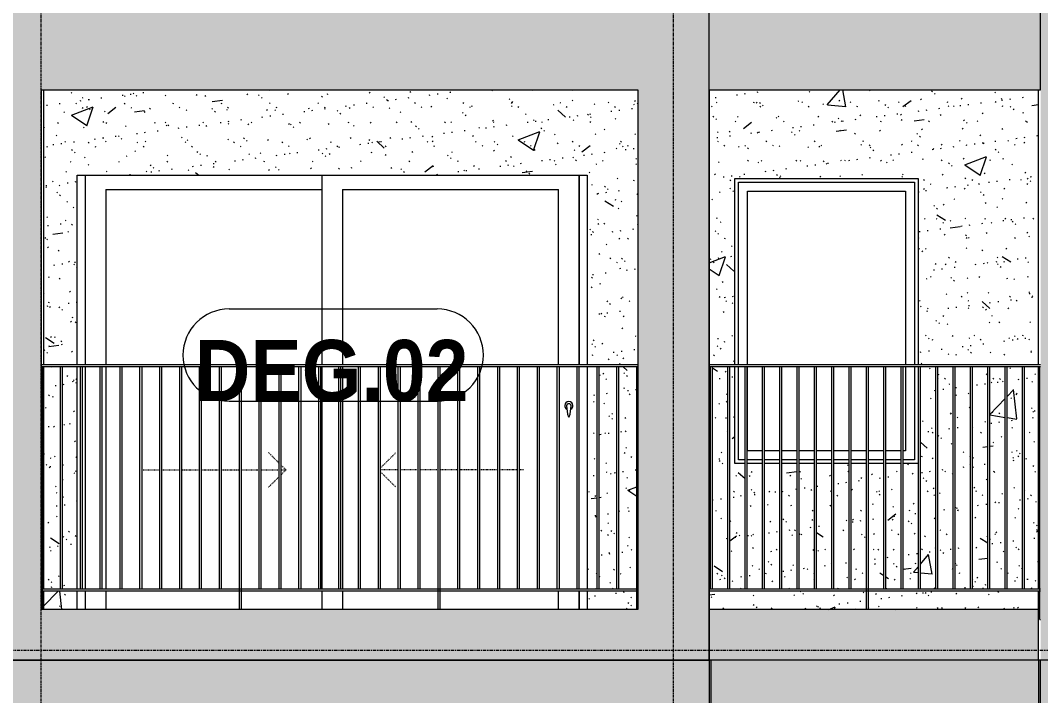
# Model space of a CAD drawing. Header units: millimetres. Extents: x 9199 to 175431, y -4466 to 35300.
# Drawn here: x 107999 to 113001, y 15577 to 18890 of the extents above; entities that cross this region are included whole.
import ezdxf

# ---------------------------------------------------------------- set-up
doc = ezdxf.new("R2010")
doc.units = ezdxf.units.MM
for name, pattern in [('Centre', [31.75, 6.35, -4.7625, 15.875, -4.7625]), ('Dash', [6, 3, -3]), ('Grid Line', [22.225, 12.7, -3.175, 3.175, -3.175])]:
    doc.linetypes.add(name, pattern=pattern)
for name, color, linetype, lineweight in [('0-2', 250, 'Continuous', 5), ('A-DOOR', 31, 'Continuous', 9), ('A-DOOR-FRAM', 31, 'Continuous', 9), ('A-DOOR-HDLN', 31, 'Dash', 18), ('A-DOOR-IDEN', 31, 'Continuous', 9), ('A-FLOR-HRAL', 11, 'Continuous', 9), ('A-FLOR-HRAL-1', 253, 'Continuous', 9), ('A-FLOR-LEVL-2', 51, 'Centre', 9), ('A-GLAZ-1', 253, 'Continuous', 9), ('A-GLAZ-2', 7, 'Continuous', 9), ('A-WALL', 113, 'Continuous', 9), ('A-WALL-PATT-1', 9, 'Continuous', 9), ('A-WALL-PATT-2', 111, 'Continuous', 5), ('I-WALL', 2, 'Continuous', 9), ('I-WALL-1', 7, 'Continuous', 9), ('S-COLS-1', 7, 'Continuous', 9), ('S-GRID-1', 1, 'Grid Line', 9)]:
    doc.layers.add(name, color=color, linetype=linetype, lineweight=lineweight)
doc.styles.add('Arial_B_2', font='arialbd.ttf', dxfattribs={"width": 0.9, "height": 300})
pattern_1 = [(50, (-51555.6, 1200), (1093.104, -95.634), [114.3, -1257.3]), (355, (-51555.6, 1200), (-211.457, 1146.34), [91.44, -1005.84]), (100.451, (-51464.5, 1192), (881.656, 1050.7), [97.14, -1068.54]), (46.184, (-51555.6, 1504.8), (1626.475, -252.26), [171.45, -1885.95]), (96.636, (-51420, 1483.8), (1424.42, 1484.565), [145.71, -1602.81]), (351.184, (-51555.6, 1504.8), (1424.43, 1484.55), [137.16, -1508.76]), (21, (-51403.2, 1428.6), (909.686, -613.59), [114.3, -1257.3]), (326, (-51403.2, 1428.6), (370.81, 1105.13), [91.44, -1005.84]), (71.451, (-51327.4, 1377.5), (1280.503, 491.528), [97.14, -1068.54]), (37.5, (-51555.58, 1200), (18.5313, 507.33), [50.292, -943.356, 50.292, -970.788, -1009.65]), (37.5, (-51555.58, 1200), (18.5313, 507.33), [-2014.728, 50.292, -959.358]), (7.5, (-51555.6, 1200), (400.918, 601.084), [50.292, -531.876, 50.292, -920.496, -384.81]), (7.5, (-51555.6, 1200), (400.918, 601.084), [-1552.956, 50.292, -334.518]), (327.5, (-51895.43, 1200), (813.545, -34.374), [50.292, -330.708, 50.292, -1138.428, -1577.34]), (327.5, (-51895.43, 1200), (813.545, -34.374), [-1569.72, 50.292, -1527.048]), (317.5, (-52047.8, 1200), (888.775, 152.56), [50.292, -445.008, 50.292, -739.14, -1120.14]), (317.5, (-52047.8, 1200), (888.775, 152.56), [-1284.732, 50.292, -1069.848])]
pattern_2 = [(37.5, (-51555.58, 1200), (-4.79953, 146.8239), [5.029, -110.795, 5.029, -124.511, -123.825]), (37.5, (-51555.58, 1200), (-4.79953, 146.8239), [-245.364, 5.029, -118.796]), (7.5, (-51555.58, 1200), (134.8574, 215.0472), [5.029, -57.455, 5.029, -99.365, -40.005]), (7.5, (-51555.58, 1200), (134.8574, 215.0472), [-166.878, 5.029, -34.976]), (327.5, (-51649.3, 1200), (237.29776, 0.4316), [5.029, -33.071, 5.029, -132.131, -179.07]), (327.5, (-51649.3, 1200), (237.29776, 0.4316), [-175.26, 5.029, -174.041]), (317.5, (-51649.3, 1200), (229.067, 66.8792), [5.029, -14.021, 5.029, -84.887, -102.87]), (317.5, (-51649.3, 1200), (229.067, 66.8792), [-108.966, 5.029, -97.841])]

# ---------------------------------------------------------------- blocks, each defined once
blk = doc.blocks.new('NCV_TKTC_KET CAU_rvt-2-TKCS_MẶT ĐỨNG HƯỚNG TÂY')
at = {"layer": 'S-COLS-1'}
blk.add_line((-69761.9, 18550), (-69761.9, 15750), dxfattribs=at)
blk = doc.blocks.new('M_Fixed - 900 x 1400-901190-TKCS_MẶT ĐỨNG HƯỚNG TÂY')
at = {"layer": 'A-GLAZ-2'}
for p, q in [((-69617.9, 7000), (-69617.9, 7896)), ((-69617.9, 7896), (-68755.9, 7896)), ((-68755.9, 7896), (-68755.9, 7000)), ((-69573.9, 7000), (-69573.9, 7852)), ((-69573.9, 7852), (-68799.9, 7852)), ((-68799.9, 7852), (-68799.9, 7000)), ((-69617.9, 6534), (-69617.9, 6990)), ((-69573.9, 6578), (-69573.9, 6990)), ((-68799.9, 6990), (-68799.9, 6578)), ((-68755.9, 6990), (-68755.9, 6534)), ((-69500.5, 6578), (-69573.9, 6578)), ((-69415.6, 6578), (-69490.5, 6578)), ((-69330.7, 6578), (-69405.6, 6578)), ((-69245.7, 6578), (-69320.7, 6578)), ((-69160.8, 6578), (-69235.7, 6578)), ((-69075.8, 6578), (-69150.8, 6578)), ((-68990.9, 6578), (-69065.8, 6578)), ((-68906, 6578), (-68980.9, 6578)), ((-68821, 6578), (-68896, 6578)), ((-68799.9, 6578), (-68811, 6578)), ((-69585.5, 6534), (-69617.9, 6534)), ((-69500.5, 6534), (-69575.5, 6534)), ((-69415.6, 6534), (-69490.5, 6534)), ((-69330.7, 6534), (-69405.6, 6534)), ((-69245.7, 6534), (-69320.7, 6534)), ((-69160.8, 6534), (-69235.7, 6534)), ((-69075.8, 6534), (-69150.8, 6534)), ((-68990.9, 6534), (-69065.8, 6534)), ((-68906, 6534), (-68980.9, 6534)), ((-68821, 6534), (-68896, 6534)), ((-68755.9, 6534), (-68811, 6534))]:
    blk.add_line(p, q, dxfattribs=at)
blk = doc.blocks.new('Railing - 10mm-901206-TKCS_MẶT ĐỨNG HƯỚNG TÂY')
at = {"layer": 'A-FLOR-HRAL-1'}
for p, q in [((-68226.4, 5900), (-68226.4, 6990)), ((-68216.4, 5900), (-68216.4, 6990))]:
    blk.add_line(p, q, dxfattribs=at)
blk = doc.blocks.new('Railing - 50 x 10mm-901224-TKCS_MẶT ĐỨNG HƯỚNG TÂY')
at = {"layer": 'A-FLOR-HRAL-1'}
for p, q in [((-68990.9, 5800), (-68990.9, 6990)), ((-68980.9, 6990), (-68990.9, 6990)), ((-68980.9, 5800), (-68980.9, 6990))]:
    blk.add_line(p, q, dxfattribs=at)
blk = doc.blocks.new('Railing - 50 x 10mm-901205-TKCS_MẶT ĐỨNG HƯỚNG TÂY')
at = {"layer": 'A-FLOR-HRAL-1'}
for p, q in [((-68141.5, 22750), (-68141.5, 23990)), ((-68136.9, 23990), (-68141.5, 23990)), ((-68141.5, 22750), (-68136.9, 22750))]:
    blk.add_line(p, q, dxfattribs=at)
blk = doc.blocks.new('Railing - Railing-V183-TKCS_MẶT ĐỨNG HƯỚNG TÂY')
at = {"layer": 'A-FLOR-HRAL-1'}
for p, q in [((-69761.9, 22900), (-68136.9, 22900)), ((-68136.9, 22890), (-69761.9, 22890))]:
    blk.add_line(p, q, dxfattribs=at)
for name, p in [('Railing - 10mm-901206-TKCS_MẶT ĐỨNG HƯỚNG TÂY', (-1528.9, 17000)), ('Railing - 10mm-901206-TKCS_MẶT ĐỨNG HƯỚNG TÂY', (-1444, 17000)), ('Railing - 10mm-901206-TKCS_MẶT ĐỨNG HƯỚNG TÂY', (-1359, 17000)), ('Railing - 10mm-901206-TKCS_MẶT ĐỨNG HƯỚNG TÂY', (-1274.1, 17000)), ('Railing - 10mm-901206-TKCS_MẶT ĐỨNG HƯỚNG TÂY', (-1189.2, 17000)), ('Railing - 10mm-901206-TKCS_MẶT ĐỨNG HƯỚNG TÂY', (-1104.2, 17000)), ('Railing - 10mm-901206-TKCS_MẶT ĐỨNG HƯỚNG TÂY', (-1019.3, 17000)), ('Railing - 10mm-901206-TKCS_MẶT ĐỨNG HƯỚNG TÂY', (-934.3, 17000)), ('Railing - 10mm-901206-TKCS_MẶT ĐỨNG HƯỚNG TÂY', (-849.4, 17000)), ('Railing - 50 x 10mm-901224-TKCS_MẶT ĐỨNG HƯỚNG TÂY', (0, 17000)), ('Railing - 10mm-901206-TKCS_MẶT ĐỨNG HƯỚNG TÂY', (-679.5, 17000)), ('Railing - 10mm-901206-TKCS_MẶT ĐỨNG HƯỚNG TÂY', (-594.6, 17000)), ('Railing - 10mm-901206-TKCS_MẶT ĐỨNG HƯỚNG TÂY', (-509.6, 17000)), ('Railing - 10mm-901206-TKCS_MẶT ĐỨNG HƯỚNG TÂY', (-424.7, 17000)), ('Railing - 10mm-901206-TKCS_MẶT ĐỨNG HƯỚNG TÂY', (-339.8, 17000)), ('Railing - 10mm-901206-TKCS_MẶT ĐỨNG HƯỚNG TÂY', (-254.8, 17000)), ('Railing - 10mm-901206-TKCS_MẶT ĐỨNG HƯỚNG TÂY', (-169.9, 17000)), ('Railing - 10mm-901206-TKCS_MẶT ĐỨNG HƯỚNG TÂY', (-84.9, 17000)), ('Railing - 10mm-901206-TKCS_MẶT ĐỨNG HƯỚNG TÂY', (0, 17000)), ('Railing - 50 x 10mm-901205-TKCS_MẶT ĐỨNG HƯỚNG TÂY', (0, 0))]:
    blk.add_blockref(name, p)
blk = doc.blocks.new('Top Rail Type - Top Rail_Internal_-V184-TKCS_MẶT ĐỨNG HƯỚNG TÂY')
at = {"layer": 'A-FLOR-HRAL-1'}
for p, q in [((-68136.9, 24000), (-69761.9, 24000)), ((-68136.9, 23990), (-69761.9, 23990))]:
    blk.add_line(p, q, dxfattribs=at)
blk = doc.blocks.new('NCV_TKTC_TANG 5_rvt-2-TKCS_MẶT ĐỨNG HƯỚNG TÂY')
at = {"layer": 'A-WALL-PATT-1'}
h = blk.add_hatch(dxfattribs=at)
h.set_pattern_fill('FP_19', color=256, style=0, pattern_type=2)
h.set_pattern_definition(pattern_1)
h.paths.add_polyline_path([(-70178.1, 16000), (-70116.9, 16000), (-70116.9, 16090), (-70360.3, 16090), (-70360.3, 16000)])
h.paths.add_polyline_path([(-72860.3, 16000), (-72860.3, 16090), (-73026.9, 16090), (-73026.9, 16000)])
h.paths.add_polyline_path([(-70214.4, 16100), (-70214.4, 17190), (-70301.8, 17190), (-70301.8, 16100)])
h.paths.add_polyline_path([(-72953.2, 16100), (-72942.9, 16100), (-72942.9, 17190), (-73026.9, 17190), (-73026.9, 16100)])
h.paths.add_polyline_path([(-70204.4, 16100), (-70116.9, 16100), (-70116.9, 17190), (-70204.4, 17190), (-70204.4, 16580.3)])
h.paths.add_polyline_path([(-70311.8, 16100), (-70311.8, 17190), (-70360.3, 17190), (-70360.3, 16100)])
h.paths.add_polyline_path([(-72932.9, 16100), (-72860.3, 16100), (-72860.3, 17190), (-72932.9, 17190), (-72932.9, 16124.7)])
h.paths.add_polyline_path([(-70228.4, 17200), (-70111.9, 17200), (-70111.9, 18550), (-73026.9, 18550), (-73026.9, 17200), (-72860.3, 17200), (-72860.3, 18130), (-70360.3, 18130), (-70360.3, 17200), (-70232.5, 17200)])
h = blk.add_hatch(dxfattribs=at)
h.set_pattern_fill('FP_20', color=256, style=0, pattern_type=2)
h.set_pattern_definition(pattern_2)
h.paths.add_polyline_path([(-70178.1, 16000), (-70116.9, 16000), (-70116.9, 16090), (-70360.3, 16090), (-70360.3, 16000)])
h.paths.add_polyline_path([(-72860.3, 16000), (-72860.3, 16090), (-73026.9, 16090), (-73026.9, 16000)])
h.paths.add_polyline_path([(-70214.4, 16100), (-70214.4, 17190), (-70301.8, 17190), (-70301.8, 16100)])
h.paths.add_polyline_path([(-72953.2, 16100), (-72942.9, 16100), (-72942.9, 17190), (-73026.9, 17190), (-73026.9, 16100)])
h.paths.add_polyline_path([(-70204.4, 16100), (-70116.9, 16100), (-70116.9, 17190), (-70204.4, 17190), (-70204.4, 16580.3)])
h.paths.add_polyline_path([(-70311.8, 16100), (-70311.8, 17190), (-70360.3, 17190), (-70360.3, 16100)])
h.paths.add_polyline_path([(-72932.9, 16100), (-72860.3, 16100), (-72860.3, 17190), (-72932.9, 17190), (-72932.9, 16124.7)])
h.paths.add_polyline_path([(-70228.4, 17200), (-70111.9, 17200), (-70111.9, 18550), (-73026.9, 18550), (-73026.9, 17200), (-72860.3, 17200), (-72860.3, 18130), (-70360.3, 18130), (-70360.3, 17200), (-70232.5, 17200)])
h = blk.add_hatch(dxfattribs=at)
h.set_pattern_fill('FP_19', color=256, style=0, pattern_type=2)
h.set_pattern_definition(pattern_1)
h.paths.add_polyline_path([(-68990.9, 16000), (-68990.9, 16090), (-69761.9, 16090), (-69761.9, 16000), (-69119.9, 16000)])
h.paths.add_polyline_path([(-68186, 16000), (-68146.9, 16000), (-68146.9, 16090), (-68980.9, 16090), (-68980.9, 16000), (-68249.2, 16000)])
h.paths.add_polyline_path([(-69415.6, 16100), (-69415.6, 16715), (-69490.5, 16715), (-69490.5, 16100), (-69458.6, 16100)])
h.paths.add_polyline_path([(-69160.8, 16100), (-69160.8, 16715), (-69235.7, 16715), (-69235.7, 16100)])
h.paths.add_polyline_path([(-68317.5, 16100), (-68311.4, 16100), (-68311.4, 17190), (-68386.3, 17190), (-68386.3, 16100)])
h.paths.add_polyline_path([(-68301.4, 16100), (-68226.4, 16100), (-68226.4, 17190), (-68301.4, 17190), (-68301.4, 16442.9)])
h.paths.add_polyline_path([(-68216.4, 16100), (-68146.9, 16100), (-68146.9, 17190), (-68216.4, 17190), (-68216.4, 16116.8)])
h.paths.add_polyline_path([(-69150.8, 16100), (-69075.8, 16100), (-69075.8, 16715), (-69150.8, 16715), (-69150.8, 16362.3)])
h.paths.add_polyline_path([(-69405.6, 16100), (-69330.7, 16100), (-69330.7, 16715), (-69405.6, 16715), (-69405.6, 16145.2)])
h.paths.add_polyline_path([(-69761.9, 16100), (-69755.4, 16100), (-69755.4, 17190), (-69761.9, 17190), (-69761.9, 16580.3)])
h.paths.add_polyline_path([(-69320.7, 16100), (-69245.7, 16100), (-69245.7, 16715), (-69320.7, 16715), (-69320.7, 16217.5)])
h.paths.add_polyline_path([(-68396.3, 16100), (-68396.3, 17190), (-68471.3, 17190), (-68471.3, 16100)])
h.paths.add_polyline_path([(-69670.4, 16100), (-69670.4, 17190), (-69745.4, 17190), (-69745.4, 16100), (-69718.7, 16100)])
h.paths.add_polyline_path([(-69660.4, 16100), (-69585.5, 16100), (-69585.5, 16715), (-69636.9, 16715), (-69636.9, 17190), (-69660.4, 17190), (-69660.4, 16538.5)])
h.paths.add_polyline_path([(-68481.3, 16100), (-68481.3, 17190), (-68556.2, 17190), (-68556.2, 16100)])
h.paths.add_polyline_path([(-68641.1, 16100), (-68566.2, 16100), (-68566.2, 17190), (-68641.1, 17190), (-68641.1, 16574.5)])
h.paths.add_polyline_path([(-69500.5, 16100), (-69500.5, 16715), (-69575.5, 16715), (-69575.5, 16100)])
h.paths.add_polyline_path([(-68651.1, 16100), (-68651.1, 17190), (-68726.1, 17190), (-68726.1, 16100)])
h.paths.add_polyline_path([(-68736.1, 16100), (-68736.9, 16715), (-68811, 16715), (-68811, 16100)])
h.paths.add_polyline_path([(-68821, 16100), (-68821, 16715), (-68896, 16715), (-68896, 16100)])
h.paths.add_polyline_path([(-68906, 16100), (-68906, 16715), (-68980.9, 16715), (-68980.9, 16100)])
h.paths.add_polyline_path([(-68990.9, 16100), (-68990.9, 16715), (-69065.8, 16715), (-69065.8, 16100)])
h.paths.add_polyline_path([(-69687.4, 17200), (-69636.9, 17200), (-69636.9, 18115), (-68736.9, 18115), (-68736.9, 17200), (-68146.9, 17200), (-68146.9, 18550), (-69761.9, 18550), (-69761.9, 17200)])
h = blk.add_hatch(dxfattribs=at)
h.set_pattern_fill('FP_20', color=256, style=0, pattern_type=2)
h.set_pattern_definition(pattern_2)
h.paths.add_polyline_path([(-68990.9, 16000), (-68990.9, 16090), (-69761.9, 16090), (-69761.9, 16000), (-69119.9, 16000)])
h.paths.add_polyline_path([(-68186, 16000), (-68146.9, 16000), (-68146.9, 16090), (-68980.9, 16090), (-68980.9, 16000), (-68249.2, 16000)])
h.paths.add_polyline_path([(-69415.6, 16100), (-69415.6, 16715), (-69490.5, 16715), (-69490.5, 16100), (-69458.6, 16100)])
h.paths.add_polyline_path([(-69160.8, 16100), (-69160.8, 16715), (-69235.7, 16715), (-69235.7, 16100)])
h.paths.add_polyline_path([(-68317.5, 16100), (-68311.4, 16100), (-68311.4, 17190), (-68386.3, 17190), (-68386.3, 16100)])
h.paths.add_polyline_path([(-68301.4, 16100), (-68226.4, 16100), (-68226.4, 17190), (-68301.4, 17190), (-68301.4, 16442.9)])
h.paths.add_polyline_path([(-68216.4, 16100), (-68146.9, 16100), (-68146.9, 17190), (-68216.4, 17190), (-68216.4, 16116.8)])
h.paths.add_polyline_path([(-69150.8, 16100), (-69075.8, 16100), (-69075.8, 16715), (-69150.8, 16715), (-69150.8, 16362.3)])
h.paths.add_polyline_path([(-69405.6, 16100), (-69330.7, 16100), (-69330.7, 16715), (-69405.6, 16715), (-69405.6, 16145.2)])
h.paths.add_polyline_path([(-69761.9, 16100), (-69755.4, 16100), (-69755.4, 17190), (-69761.9, 17190), (-69761.9, 16580.3)])
h.paths.add_polyline_path([(-69320.7, 16100), (-69245.7, 16100), (-69245.7, 16715), (-69320.7, 16715), (-69320.7, 16217.5)])
h.paths.add_polyline_path([(-68396.3, 16100), (-68396.3, 17190), (-68471.3, 17190), (-68471.3, 16100)])
h.paths.add_polyline_path([(-69670.4, 16100), (-69670.4, 17190), (-69745.4, 17190), (-69745.4, 16100), (-69718.7, 16100)])
h.paths.add_polyline_path([(-69660.4, 16100), (-69585.5, 16100), (-69585.5, 16715), (-69636.9, 16715), (-69636.9, 17190), (-69660.4, 17190), (-69660.4, 16538.5)])
h.paths.add_polyline_path([(-68481.3, 16100), (-68481.3, 17190), (-68556.2, 17190), (-68556.2, 16100)])
h.paths.add_polyline_path([(-68641.1, 16100), (-68566.2, 16100), (-68566.2, 17190), (-68641.1, 17190), (-68641.1, 16574.5)])
h.paths.add_polyline_path([(-69500.5, 16100), (-69500.5, 16715), (-69575.5, 16715), (-69575.5, 16100)])
h.paths.add_polyline_path([(-68651.1, 16100), (-68651.1, 17190), (-68726.1, 17190), (-68726.1, 16100)])
h.paths.add_polyline_path([(-68736.1, 16100), (-68736.9, 16715), (-68811, 16715), (-68811, 16100)])
h.paths.add_polyline_path([(-68821, 16100), (-68821, 16715), (-68896, 16715), (-68896, 16100)])
h.paths.add_polyline_path([(-68906, 16100), (-68906, 16715), (-68980.9, 16715), (-68980.9, 16100)])
h.paths.add_polyline_path([(-68990.9, 16100), (-68990.9, 16715), (-69065.8, 16715), (-69065.8, 16100)])
h.paths.add_polyline_path([(-69687.4, 17200), (-69636.9, 17200), (-69636.9, 18115), (-68736.9, 18115), (-68736.9, 17200), (-68146.9, 17200), (-68146.9, 18550), (-69761.9, 18550), (-69761.9, 17200)])
at = {"layer": 'I-WALL-1'}
for p, q in [((-73026.9, 18550), (-73026.9, 17200)), ((-68146.9, 17200), (-68146.9, 18550)), ((-72860.3, 17200), (-72860.3, 18130)), ((-72860.3, 18130), (-70360.3, 18130)), ((-70360.3, 18130), (-70360.3, 17200)), ((-69636.9, 17200), (-69636.9, 18115)), ((-69636.9, 18115), (-68736.9, 18115)), ((-68736.9, 18115), (-68736.9, 17200)), ((-73026.9, 17190), (-73026.9, 16100)), ((-72860.3, 16100), (-72860.3, 17190)), ((-70360.3, 17190), (-70360.3, 16100)), ((-69636.9, 16715), (-69636.9, 17190)), ((-68736.9, 17190), (-68736.9, 16715)), ((-68146.9, 16100), (-68146.9, 17190)), ((-69585.5, 16715), (-69636.9, 16715)), ((-69500.5, 16715), (-69575.5, 16715)), ((-69415.6, 16715), (-69490.5, 16715)), ((-69330.7, 16715), (-69405.6, 16715)), ((-69245.7, 16715), (-69320.7, 16715)), ((-69160.8, 16715), (-69235.7, 16715)), ((-69075.8, 16715), (-69150.8, 16715)), ((-68990.9, 16715), (-69065.8, 16715)), ((-68906, 16715), (-68980.9, 16715)), ((-68821, 16715), (-68896, 16715)), ((-68736.9, 16715), (-68811, 16715)), ((-73026.9, 16090), (-73026.9, 16000)), ((-72860.3, 16000), (-72860.3, 16090)), ((-70360.3, 16090), (-70360.3, 16000)), ((-68146.9, 16000), (-68146.9, 16090))]:
    blk.add_line(p, q, dxfattribs=at)
at = {"layer": 'A-FLOR-HRAL-1'}
for name in ['Top Rail Type - Top Rail_Internal_-V184-TKCS_MẶT ĐỨNG HƯỚNG TÂY', 'Railing - Railing-V183-TKCS_MẶT ĐỨNG HƯỚNG TÂY']:
    blk.add_blockref(name, (0, -6800), dxfattribs=at)
at = {"layer": 'A-GLAZ-1'}
blk.add_blockref('M_Fixed - 900 x 1400-901190-TKCS_MẶT ĐỨNG HƯỚNG TÂY', (0, 10200), dxfattribs=at)
blk = doc.blocks.new('Railing - 10mm-1251313-TKCS_MẶT ĐỨNG HƯỚNG TÂY')
at = {"layer": 'A-FLOR-HRAL'}
for p, q in [((-70214.4, 2500), (-70214.4, 3590)), ((-70204.4, 2500), (-70204.4, 3590))]:
    blk.add_line(p, q, dxfattribs=at)
blk = doc.blocks.new('Railing - 50 x 10mm-V205-TKCS_MẶT ĐỨNG HƯỚNG TÂY')
at = {"layer": 'A-FLOR-HRAL'}
for p, q in [((-71091.4, 5800), (-71091.4, 6990)), ((-71081.4, 6990), (-71091.4, 6990)), ((-71081.4, 5800), (-71081.4, 6990))]:
    blk.add_line(p, q, dxfattribs=at)
blk = doc.blocks.new('Railing - 50 x 10mm-V206-TKCS_MẶT ĐỨNG HƯỚNG TÂY')
at = {"layer": 'A-FLOR-HRAL'}
for p in [(-70116.9, 5800), (-70111.9, 6990)]:
    blk.add_line(p, (-70116.9, 6990), dxfattribs=at)
blk = doc.blocks.new('Railing - 50 x 10mm-V230-TKCS_MẶT ĐỨNG HƯỚNG TÂY')
at = {"layer": 'A-FLOR-HRAL'}
for p, q in [((-73030.3, 17190), (-73035.7, 17190)), ((-73030.3, 16000), (-73030.3, 17190))]:
    blk.add_line(p, q, dxfattribs=at)
blk = doc.blocks.new('Railing - Railing-3262578-TKCS_MẶT ĐỨNG HƯỚNG TÂY')
at = {"layer": 'A-FLOR-HRAL'}
for p, q in [((-73035.3, 16090), (-73035.3, 16100)), ((-73035.3, 16100), (-70111.9, 16100)), ((-70111.9, 16090), (-73035.3, 16090))]:
    blk.add_line(p, q, dxfattribs=at)
for name, p in [('Railing - 50 x 10mm-V230-TKCS_MẶT ĐỨNG HƯỚNG TÂY', (0, 0)), ('Railing - 10mm-1251313-TKCS_MẶT ĐỨNG HƯỚNG TÂY', (-2728.5, 13600)), ('Railing - 10mm-1251313-TKCS_MẶT ĐỨNG HƯỚNG TÂY', (-2631, 13600)), ('Railing - 10mm-1251313-TKCS_MẶT ĐỨNG HƯỚNG TÂY', (-2533.6, 13600)), ('Railing - 10mm-1251313-TKCS_MẶT ĐỨNG HƯỚNG TÂY', (-2436.1, 13600)), ('Railing - 10mm-1251313-TKCS_MẶT ĐỨNG HƯỚNG TÂY', (-2338.7, 13600)), ('Railing - 10mm-1251313-TKCS_MẶT ĐỨNG HƯỚNG TÂY', (-2241.3, 13600)), ('Railing - 10mm-1251313-TKCS_MẶT ĐỨNG HƯỚNG TÂY', (-2143.8, 13600)), ('Railing - 10mm-1251313-TKCS_MẶT ĐỨNG HƯỚNG TÂY', (-2046.4, 13600)), ('Railing - 10mm-1251313-TKCS_MẶT ĐỨNG HƯỚNG TÂY', (-1948.9, 13600)), ('Railing - 50 x 10mm-V205-TKCS_MẶT ĐỨNG HƯỚNG TÂY', (-974.5, 10200)), ('Railing - 10mm-1251313-TKCS_MẶT ĐỨNG HƯỚNG TÂY', (-1754, 13600)), ('Railing - 10mm-1251313-TKCS_MẶT ĐỨNG HƯỚNG TÂY', (-1656.6, 13600)), ('Railing - 10mm-1251313-TKCS_MẶT ĐỨNG HƯỚNG TÂY', (-1559.1, 13600)), ('Railing - 10mm-1251313-TKCS_MẶT ĐỨNG HƯỚNG TÂY', (-1461.7, 13600)), ('Railing - 10mm-1251313-TKCS_MẶT ĐỨNG HƯỚNG TÂY', (-1364.2, 13600)), ('Railing - 10mm-1251313-TKCS_MẶT ĐỨNG HƯỚNG TÂY', (-1266.8, 13600)), ('Railing - 10mm-1251313-TKCS_MẶT ĐỨNG HƯỚNG TÂY', (-1169.3, 13600)), ('Railing - 10mm-1251313-TKCS_MẶT ĐỨNG HƯỚNG TÂY', (-1071.9, 13600)), ('Railing - 10mm-1251313-TKCS_MẶT ĐỨNG HƯỚNG TÂY', (-974.5, 13600)), ('Railing - 50 x 10mm-V205-TKCS_MẶT ĐỨNG HƯỚNG TÂY', (0, 10200)), ('Railing - 10mm-1251313-TKCS_MẶT ĐỨNG HƯỚNG TÂY', (-779.6, 13600)), ('Railing - 10mm-1251313-TKCS_MẶT ĐỨNG HƯỚNG TÂY', (-682.1, 13600)), ('Railing - 10mm-1251313-TKCS_MẶT ĐỨNG HƯỚNG TÂY', (-584.7, 13600)), ('Railing - 10mm-1251313-TKCS_MẶT ĐỨNG HƯỚNG TÂY', (-487.2, 13600)), ('Railing - 10mm-1251313-TKCS_MẶT ĐỨNG HƯỚNG TÂY', (-389.8, 13600)), ('Railing - 10mm-1251313-TKCS_MẶT ĐỨNG HƯỚNG TÂY', (-292.3, 13600)), ('Railing - 10mm-1251313-TKCS_MẶT ĐỨNG HƯỚNG TÂY', (-194.9, 13600)), ('Railing - 10mm-1251313-TKCS_MẶT ĐỨNG HƯỚNG TÂY', (-97.4, 13600)), ('Railing - 10mm-1251313-TKCS_MẶT ĐỨNG HƯỚNG TÂY', (0, 13600)), ('Railing - 50 x 10mm-V206-TKCS_MẶT ĐỨNG HƯỚNG TÂY', (0, 10200))]:
    blk.add_blockref(name, p)
blk = doc.blocks.new('Top Rail Type - Top Rail_Internal_-3262581-TKCS_MẶT ĐỨNG HƯỚNG TÂY')
at = {"layer": 'A-FLOR-HRAL'}
for p, q in [((-73035.3, 17190), (-73035.3, 17200)), ((-70111.9, 17200), (-73035.3, 17200)), ((-70111.9, 17190), (-73035.3, 17190))]:
    blk.add_line(p, q, dxfattribs=at)
blk = doc.blocks.new('DEG_02-DEG_03 - DEG_02-2500x2400mm-CỬA ĐI 02 CÁNH TRƯỢT-V232-TKCS_MẶT ĐỨNG HƯỚNG TÂY')
at = {"layer": 'A-DOOR'}
for p, q in [((-71660.3, 17200), (-71660.3, 18130)), ((-70400.3, 18130), (-70400.3, 17200)), ((-72720.3, 18060), (-72720.3, 17200)), ((-72720.3, 18060), (-71660.3, 18060)), ((-71560.3, 18060), (-71560.3, 17200)), ((-71560.3, 18060), (-70500.3, 18060)), ((-70500.3, 17200), (-70500.3, 18060)), ((-72720.3, 17190), (-72720.3, 16100)), ((-71660.3, 16100), (-71660.3, 17190)), ((-71560.3, 17190), (-71560.3, 16100)), ((-72720.3, 16090), (-72720.3, 16000)), ((-71660.3, 16000), (-71660.3, 16090)), ((-71560.3, 16090), (-71560.3, 16000)), ((-70500.3, 16000), (-70500.3, 16090)), ((-70400.3, 16090), (-70400.3, 16000))]:
    blk.add_line(p, q, dxfattribs=at)
at = {"layer": 'A-DOOR', "flags": 128}
blk.add_lwpolyline([(-70448.8, 17008.7), (-70448.8, 17008.7), (-70448.8, 17008.7), (-70448.8, 17008.7), (-70448.8, 17008.7), (-70448.9, 17008.7), (-70448.9, 17008.7), (-70448.9, 17008.7), (-70448.9, 17008.7), (-70448.9, 17008.7), (-70449, 17008.7), (-70449, 17008.7), (-70449, 17008.7), (-70449, 17008.7), (-70449.1, 17008.7), (-70449.1, 17008.7), (-70449.1, 17008.7), (-70449.2, 17008.7), (-70449.2, 17008.7), (-70449.3, 17008.7), (-70449.3, 17008.7), (-70449.4, 17008.7), (-70449.4, 17008.7), (-70449.5, 17008.7), (-70449.5, 17008.7), (-70449.6, 17008.7), (-70449.6, 17008.7), (-70449.7, 17008.7), (-70449.7, 17008.7), (-70449.8, 17008.7), (-70449.8, 17008.7), (-70449.9, 17008.7), (-70449.9, 17008.7), (-70450, 17008.7), (-70450.1, 17008.7), (-70450.1, 17008.7), (-70450.2, 17008.7), (-70450.2, 17008.7), (-70450.3, 17008.7), (-70450.4, 17008.7), (-70450.4, 17008.7), (-70450.5, 17008.7), (-70450.5, 17008.7), (-70450.6, 17008.7), (-70450.7, 17008.7), (-70450.7, 17008.7), (-70450.8, 17008.7), (-70450.8, 17008.7), (-70450.9, 17008.7), (-70450.9, 17008.7), (-70451, 17008.7), (-70451, 17008.7), (-70451.1, 17008.7), (-70451.1, 17008.7), (-70451.2, 17008.7), (-70451.2, 17008.7), (-70451.3, 17008.7), (-70451.3, 17008.7), (-70451.4, 17008.7), (-70451.4, 17008.7), (-70451.5, 17008.7), (-70451.5, 17008.7), (-70451.5, 17008.7), (-70451.6, 17008.7), (-70451.6, 17008.7), (-70451.6, 17008.7), (-70451.7, 17008.7), (-70451.7, 17008.7), (-70451.7, 17008.7), (-70451.7, 17008.7), (-70451.7, 17008.7), (-70451.8, 17008.7), (-70451.8, 17008.7), (-70451.8, 17008.7), (-70451.8, 17008.7), (-70451.8, 17008.7), (-70451.8, 17008.7)], dxfattribs=at)
at = {"layer": 'A-DOOR'}
for centre, radius, start, end in [((-70450.3, 17000), 20, 0, 180), ((-70451.8, 16999.2), 9.45, 90, 180), ((-70448.8, 16999.2), 9.45, 0, 90), ((-70450.3, 17000), 20, 180, 240), ((-70296.5, 16999.2), 164.8, 180, 199.134), ((-70604.1, 16999.2), 164.8, 340.866, 0), ((-70450.3, 17000), 20, 300, 0), ((-70449.9, 16946), 2.34, 199.134, 261.031), ((-70450.7, 16946), 2.34, 278.969, 340.866)]:
    blk.add_arc(centre, radius, start, end, dxfattribs=at)
at = {"layer": 'A-DOOR-FRAM'}
for p, q in [((-72820.3, 17200), (-72820.3, 18130)), ((-70400.3, 17200), (-70400.3, 18130)), ((-72820.3, 16100), (-72820.3, 17190)), ((-72820.3, 16000), (-72820.3, 16090)), ((-70400.3, 16000), (-70400.3, 16090))]:
    blk.add_line(p, q, dxfattribs=at)
at = {"layer": 'A-DOOR-HDLN'}
for p, q in [((-71871, 16717.6), (-71922.4, 16769.1)), ((-71373.7, 16693.6), (-71298.2, 16769.1)), ((-72543.1, 16684.2), (-72455.6, 16684.2)), ((-72445.6, 16684.2), (-72358.2, 16684.2)), ((-72348.2, 16684.2), (-72260.7, 16684.2)), ((-72250.7, 16684.2), (-72163.3, 16684.2)), ((-72153.3, 16684.2), (-72065.9, 16684.2)), ((-72055.9, 16684.2), (-71968.4, 16684.2)), ((-71958.4, 16684.2), (-71871, 16684.2)), ((-71837.6, 16684.2), (-71861, 16707.6)), ((-71837.6, 16684.2), (-71861, 16660.8)), ((-71861, 16684.2), (-71837.6, 16684.2)), ((-71286.3, 16684.2), (-71373.7, 16684.2)), ((-71373.7, 16674.9), (-71298.2, 16599.4)), ((-71188.8, 16684.2), (-71276.3, 16684.2)), ((-71091.4, 16684.2), (-71178.8, 16684.2)), ((-70993.9, 16684.2), (-71081.4, 16684.2)), ((-70896.5, 16684.2), (-70983.9, 16684.2)), ((-70799.1, 16684.2), (-70886.5, 16684.2)), ((-70701.6, 16684.2), (-70789.1, 16684.2)), ((-70673.1, 16684.2), (-70691.6, 16684.2)), ((-71871, 16650.8), (-71922.4, 16599.4))]:
    blk.add_line(p, q, dxfattribs=at)
blk = doc.blocks.new('STN_Door Tag - STN_Door Tag-1788670-TKCS_MẶT ĐỨNG HƯỚNG TÂY')
at = {"layer": 'A-DOOR-IDEN'}
for p, q in [((-35037.4, 2034.3), (-34017.3, 2034.3)), ((-35037.4, 1581.5), (-34017.3, 1581.5))]:
    blk.add_line(p, q, dxfattribs=at)
for centre, start, end in [((-35037.4, 1807.9), 90, 270), ((-34017.3, 1807.9), 270, 90)]:
    blk.add_arc(centre, 226.4, start, end, dxfattribs=at)

msp = doc.modelspace()

# ---------------------------------------------------------------- hatches: boundary and pattern name
at = {"layer": 'A-WALL-PATT-2'}
h = msp.add_hatch(color=256, dxfattribs=at)
h.paths.add_polyline_path([(107896.3, 15750), (111375.9, 15750), (111375.9, 19150), (107896.3, 19150), (107896.3, 16580.3)])
h.paths.add_polyline_path([(111026.3, 16000), (108102.5, 16000), (108102.5, 18550), (111026.3, 18550), (111026.3, 16580.3)])
for points in [[(113001.2, 18550), (113001.2, 19150), (111375.9, 19150), (111375.9, 18550)], [(111386.2, 15750), (112991.2, 15750), (112991.2, 16000), (111376.2, 16000), (111376.2, 15750)], [(111376.2, 15150), (113001.2, 15150), (113001.2, 15750), (111376.2, 15750), (111376.2, 15484.3)]]:
    msp.add_hatch(color=256, dxfattribs=at).paths.add_polyline_path(points)
h = msp.add_hatch(color=256, dxfattribs=at)
h.paths.add_polyline_path([(113076.4, 15750), (116102.9, 15750), (116102.9, 19150), (113001.2, 19150), (113001.2, 15750)])
h.paths.add_polyline_path([(115102.9, 16800), (113702.9, 16800), (113702.9, 18200), (115102.9, 18200), (115102.9, 16819.1)])
h = msp.add_hatch(color=256, dxfattribs=at)
h.paths.add_polyline_path([(110960.1, 12350), (111386.2, 12350), (111386.2, 15750), (107896.3, 15750), (107896.3, 12350), (108843.7, 12350)])
h.paths.add_polyline_path([(108843.7, 12600), (108101.3, 12600), (108101.3, 15150), (111026.3, 15150), (111026.3, 12600), (110960.1, 12600)])
h = msp.add_hatch(color=256, dxfattribs=at)
h.paths.add_polyline_path([(115192.8, 12350), (116102.9, 12350), (116102.9, 15750), (112991.2, 15750), (112991.2, 12350), (115102.9, 12350)])
h.paths.add_polyline_path([(113702.9, 13400), (113702.9, 14800), (115102.9, 14800), (115102.9, 13400), (113743.8, 13400)])

# ---------------------------------------------------------------- linework, layer by layer
at = {"layer": 'A-FLOR-LEVL-2'}
msp.add_line((96540.4, 15800), (171939.1, 15800), dxfattribs=at)
at = {"layer": 'A-WALL'}
for p, q in [((111375.9, 15750), (111375.9, 29350)), ((108102.5, 18550), (111026.3, 18550)), ((108102.5, 16000), (108102.5, 18550)), ((111026.3, 18550), (111026.3, 16000)), ((111026.3, 16000), (108102.5, 16000)), ((111386.2, 15750), (104591.2, 15750)), ((104601.2, 15750), (111375.9, 15750)), ((111386.2, 5550), (111386.2, 15750)), ((112991.2, 15750), (112991.2, 5550)), ((119576.2, 15750), (112991.2, 15750))]:
    msp.add_line(p, q, dxfattribs=at)
at = {"layer": 'I-WALL'}
for p, q in [((113001.2, 18550), (113001.2, 19150)), ((111375.9, 18550), (113001.2, 18550)), ((112991.2, 16000), (111376.2, 16000)), ((112991.2, 15750), (112991.2, 16000)), ((113001.2, 15750), (111376.2, 15750)), ((111376.2, 15750), (111376.2, 15150)), ((113001.2, 15150), (113001.2, 15750))]:
    msp.add_line(p, q, dxfattribs=at)
at = {"layer": 'S-GRID-1'}
for p, q in [((108101.3, 634.2), (108101.3, 30542.5)), ((111201.2, 634.2), (111201.2, 30542.5))]:
    msp.add_line(p, q, dxfattribs=at)

# ---------------------------------------------------------------- block references
at = {"layer": '0-2'}
for name in ['NCV_TKTC_KET CAU_rvt-2-TKCS_MẶT ĐỨNG HƯỚNG TÂY', 'NCV_TKTC_TANG 5_rvt-2-TKCS_MẶT ĐỨNG HƯỚNG TÂY']:
    msp.add_blockref(name, (181138.2, 0), dxfattribs=at)
at = {"layer": 'A-DOOR'}
msp.add_blockref('DEG_02-DEG_03 - DEG_02-2500x2400mm-CỬA ĐI 02 CÁNH TRƯỢT-V232-TKCS_MẶT ĐỨNG HƯỚNG TÂY', (181138.2, 0), dxfattribs=at)
at = {"layer": 'A-DOOR-IDEN'}
msp.add_blockref('STN_Door Tag - STN_Door Tag-1788670-TKCS_MẶT ĐỨNG HƯỚNG TÂY', (144059.8, 15439.9), dxfattribs=at)
at = {"layer": 'A-FLOR-HRAL'}
for name in ['Railing - Railing-3262578-TKCS_MẶT ĐỨNG HƯỚNG TÂY', 'Top Rail Type - Top Rail_Internal_-3262581-TKCS_MẶT ĐỨNG HƯỚNG TÂY']:
    msp.add_blockref(name, (181138.2, 0), dxfattribs=at)

# ---------------------------------------------------------------- texts
at = {"layer": 'A-DOOR-IDEN', "insert": (109524.8, 17170), "char_height": 300, "width": 1375.65, "attachment_point": 5, "line_spacing_factor": 0.936439, "style": 'Arial_B_2'}
msp.add_mtext('\\pt6.75,13.5,20.25,27,33.75,40.5,47.25,54,60.75,67.5,74.25,81,87.75,94.5,101.25,108,114.75,121.5,128.25,135,141.75,148.5,155.25,162,168.75,175.5,182.25,189,195.75,202.5,209.25,216;DEG.02', dxfattribs=at)

doc.saveas('drawing.dxf')
